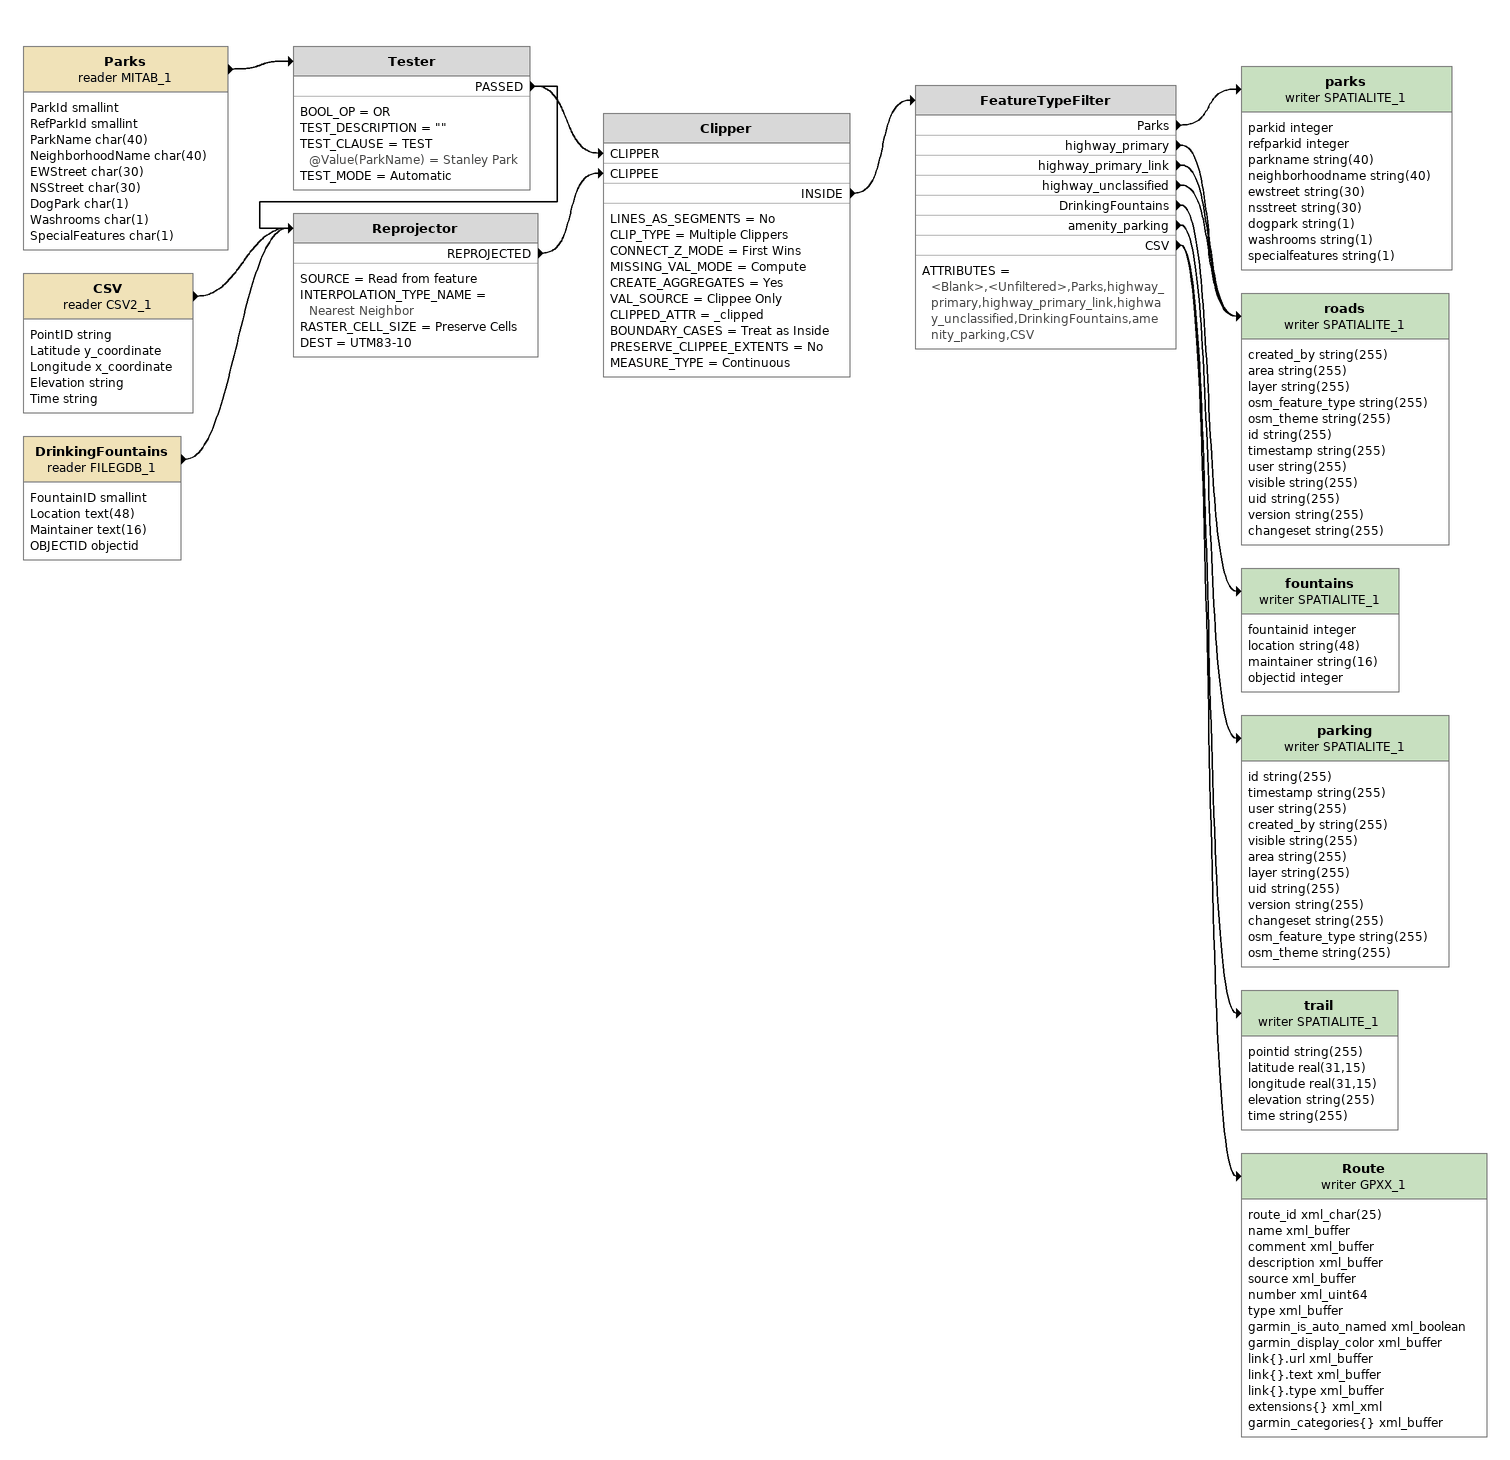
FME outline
Parks (reader MITAB_1)
    attributes: ParkId smallint, RefParkId smallint, ParkName char(40), NeighborhoodName char(40), EWStreet char(30), NSStreet char(30), DogPark char(1), Washrooms char(1), SpecialFeatures char(1)
    -> Tester
Tester
    BOOL_OP = OR
    TEST_DESCRIPTION = ""
    TEST_CLAUSE = TEST @Value(ParkName) = Stanley Park
    TEST_MODE = Automatic
    PASSED -> Reprojector
    PASSED -> Clipper [CLIPPER]
CSV (reader CSV2_1)
    attributes: PointID string, Latitude y_coordinate, Longitude x_coordinate, Elevation string, Time string
    -> Reprojector
DrinkingFountains (reader FILEGDB_1)
    attributes: FountainID smallint, Location text(48), Maintainer text(16), OBJECTID objectid
    -> Reprojector
Reprojector
    SOURCE = Read from feature
    INTERPOLATION_TYPE_NAME = Nearest Neighbor
    RASTER_CELL_SIZE = Preserve Cells
    DEST = UTM83-10
    REPROJECTED -> Clipper [CLIPPEE]
Clipper
    LINES_AS_SEGMENTS = No
    CLIP_TYPE = Multiple Clippers
    CONNECT_Z_MODE = First Wins
    MISSING_VAL_MODE = Compute
    CREATE_AGGREGATES = Yes
    VAL_SOURCE = Clippee Only
    CLIPPED_ATTR = _clipped
    BOUNDARY_CASES = Treat as Inside
    PRESERVE_CLIPPEE_EXTENTS = No
    MEASURE_TYPE = Continuous
    INSIDE -> FeatureTypeFilter
FeatureTypeFilter
    ATTRIBUTES = <Blank>,<Unfiltered>,Parks,highway_primary,highway_primary_link,highway_unclassified,DrinkingFountains,amenity_parking,CSV
    Parks -> parks (writer SPATIALITE_1)
    highway_primary -> roads (writer SPATIALITE_1)
    highway_primary_link -> roads (writer SPATIALITE_1)
    highway_unclassified -> roads (writer SPATIALITE_1)
    DrinkingFountains -> fountains (writer SPATIALITE_1)
    amenity_parking -> parking (writer SPATIALITE_1)
    CSV -> Route (writer GPXX_1)
    CSV -> trail (writer SPATIALITE_1)
parks (writer SPATIALITE_1)
    attributes: parkid integer, refparkid integer, parkname string(40), neighborhoodname string(40), ewstreet string(30), nsstreet string(30), dogpark string(1), washrooms string(1), specialfeatures string(1)
roads (writer SPATIALITE_1)
    attributes: created_by string(255), area string(255), layer string(255), osm_feature_type string(255), osm_theme string(255), id string(255), timestamp string(255), user string(255), visible string(255), uid string(255), version string(255), changeset string(255)
fountains (writer SPATIALITE_1)
    attributes: fountainid integer, location string(48), maintainer string(16), objectid integer
parking (writer SPATIALITE_1)
    attributes: id string(255), timestamp string(255), user string(255), created_by string(255), visible string(255), area string(255), layer string(255), uid string(255), version string(255), changeset string(255), osm_feature_type string(255), osm_theme string(255)
trail (writer SPATIALITE_1)
    attributes: pointid string(255), latitude real(31,15), longitude real(31,15), elevation string(255), time string(255)
Route (writer GPXX_1)
    attributes: route_id xml_char(25), name xml_buffer, comment xml_buffer, description xml_buffer, source xml_buffer, number xml_uint64, type xml_buffer, garmin_is_auto_named xml_boolean, garmin_display_color xml_buffer, link{}.url xml_buffer, link{}.text xml_buffer, link{}.type xml_buffer, extensions{} xml_xml, garmin_categories{} xml_buffer
